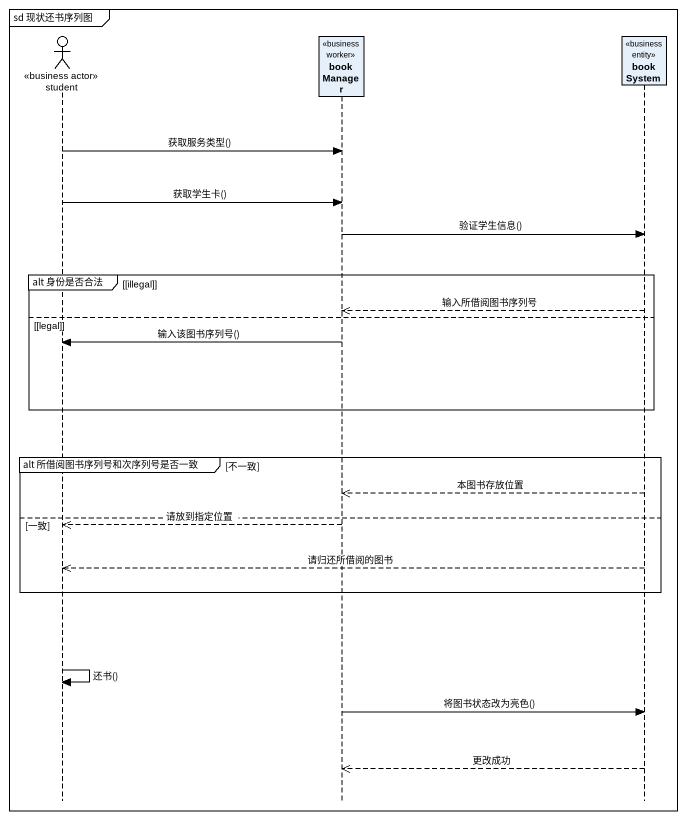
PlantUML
@startuml
mainframe sd 现状还书序列图
hide footbox
actor student <<business actor>>
participant bookManager <<business worker>>
participant bookSystem <<business entity>>

student -> bookManager : 获取服务类型()
student -> bookManager : 获取学生卡()
bookManager -> bookSystem : 验证学生信息()
group alt 身份是否合法 [[illegal]]
  bookSystem -->> bookManager : 输入所借阅图书序列号
else [legal]
  bookManager -> student : 输入该图书序列号()
end
group alt 所借阅图书序列号和次序列号是否一致 [不一致]
  bookSystem -->> bookManager : 本图书存放位置
else 一致
  bookManager -->> student : 请放到指定位置
  bookSystem -->> student : 请归还所借阅的图书
end
student -> student : 还书()
bookManager -> bookSystem : 将图书状态改为亮色()
bookSystem -->> bookManager : 更改成功
@enduml
